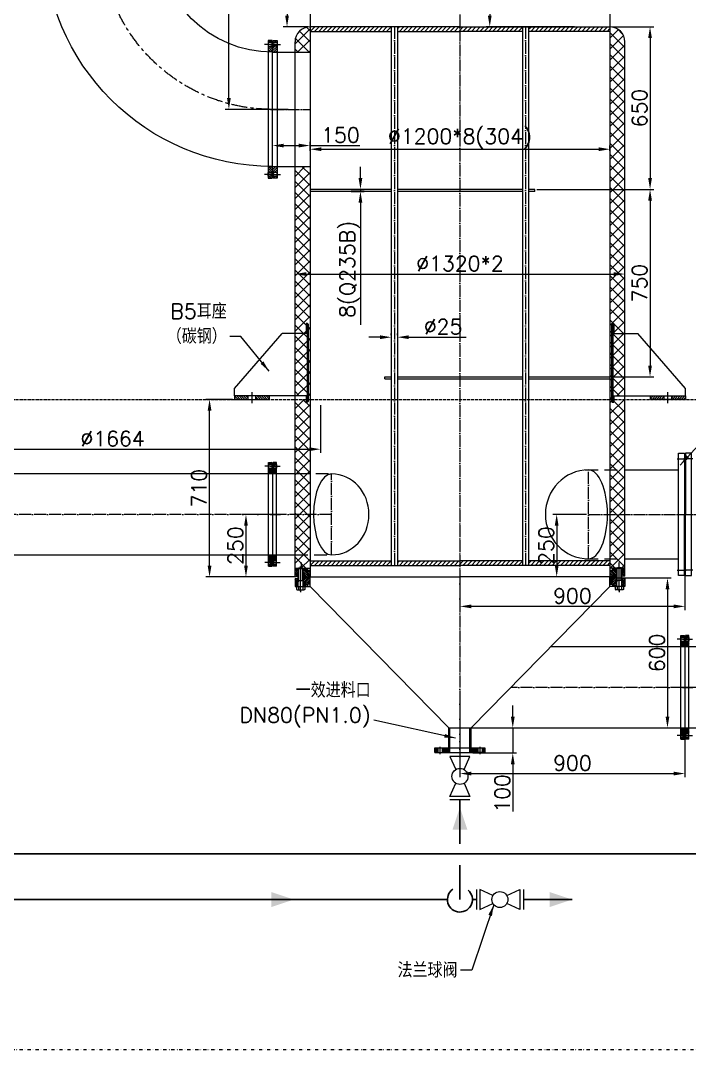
# Model space of a CAD drawing. Header units: millimetres. Extents: x 12181 to 44419, y -180123 to -157321.
# Drawn here: x 29064 to 31740, y -168209 to -164094 of the extents above; entities that cross this region are included whole.
import ezdxf

# ---------------------------------------------------------------- set-up
doc = ezdxf.new("R2010")
doc.units = ezdxf.units.MM
doc.header["$LTSCALE"] = 2
doc.header["$MEASUREMENT"] = 0
for name, pattern in [('ACAD_ISO04W100', [30, 24, -3, 0, -3]), ('CENTER', [50.8, 31.75, -6.35, 6.35, -6.35]), ('CENTER2', [28.575, 19.05, -3.175, 3.175, -3.175]), ('DASHED', [0.75, 0.5, -0.25]), ('DASHEDX2', [38.1, 25.4, -12.7]), ('DIVIDE2', [15.875, 6.35, -3.175, 0, -3.175, 0, -3.175])]:
    doc.linetypes.add(name, pattern=pattern)
doc.layers.get('0').update_dxf_attribs({"lineweight": 20})
for name, color, linetype, lineweight in [('1', 1, 'Continuous', 9), ('中心线', 1, 'CENTER2', 13), ('中心线层', 1, 'ACAD_ISO04W100', 9), ('剖面线层', 4, 'Continuous', 9), ('尺寸线层', 3, 'Continuous', 13), ('工艺线', 4, 'Continuous', 30), ('细实线', 8, 'Continuous', 13), ('虚线', 142, 'DASHEDX2', 13)]:
    doc.layers.add(name, color=color, linetype=linetype, lineweight=lineweight)
for name, color, linetype in [('2', 2, 'DASHED'), ('3', 3, 'CENTER'), ('P-FITT', 7, 'Continuous'), ('PIPE1', 1, 'Continuous'), ('PIPING1', 7, 'Continuous')]:
    doc.layers.add(name, color=color, linetype=linetype)
doc.layers.get('PIPING1').off()
doc.styles.get("Standard").update_dxf_attribs({"font": 'txt.shx', "bigfont": 'hztxt.shx'})
doc.dimstyles.new('总装图', dxfattribs={"dimscale": 1.5, "dimtxt": 40, "dimasz": 30, "dimexe": 10, "dimexo": 5, "dimgap": 8, "dimtad": 1, "dimdec": 0, "dimtxsty": 'Standard', "dimcen": 2.5, "dimadec": 0, "dimazin": 0, "dimtfac": 1, "dimtdec": 0, "dimtmove": 0, "dimatfit": 3, "dimfxl": 1, "dimarcsym": 0})

# ---------------------------------------------------------------- blocks, each defined once
blk = doc.blocks.new('b42')
at = {"layer": '剖面线层'}
h = blk.add_hatch(dxfattribs=at)
h.set_pattern_fill('ANSI31', color=256, scale=2, style=0)
h.set_pattern_definition([(45, (-912.0764, 334.7474), (-4.490128, 4.490128), [])])
h.paths.add_polyline_path([(864.1, 584.8), (864.1, 598.8), (809.1, 598.8), (809.1, 584.8)])
h.paths.add_polyline_path([(949.1, 584.8), (949.1, 598.8), (894.1, 598.8), (894.1, 584.8)])
for p, q in [((653.9, 885.8), (656.9, 888.8)), ((653.9, 885.8), (653.9, 576.8)), ((656.9, 888.8), (656.9, 573.8)), ((656.9, 888.8), (662.9, 888.8)), ((662.9, 888.8), (662.9, 848.8)), ((659.1, 848.8), (659.1, 598.8)), ((659.1, 848.8), (759.1, 848.8)), ((949.1, 628.8), (759.1, 848.8)), ((949.1, 598.8), (949.1, 628.8)), ((653.9, 576.8), (656.9, 573.8)), ((659.1, 598.8), (949.1, 598.8)), ((662.9, 598.8), (662.9, 573.8)), ((809.1, 584.8), (809.1, 598.8)), ((949.1, 584.8), (809.1, 584.8)), ((864.1, 584.8), (864.1, 598.8)), ((894.1, 584.8), (894.1, 598.8)), ((949.1, 598.8), (949.1, 584.8)), ((656.9, 573.8), (662.9, 573.8))]:
    blk.add_line(p, q)
at = {"layer": '中心线层'}
blk.add_line((879.1, 569.7), (879.1, 613.8), dxfattribs=at)
blk = doc.blocks.new('A$C175B02D8')
blk.add_blockref('b42', (-879.1, -584.8))
blk = doc.blocks.new('*D2302')
at = {"layer": 'Defpoints', "color": 0}
for p in [(30047.5, -166069), (29965.3, -166319), (30047.5, -166319)]:
    blk.add_point(p, dxfattribs=at)
at = {"layer": '尺寸线层', "color": 0, "lineweight": -2}
for p, q in [((30040, -166069), (29950.3, -166069)), ((29965.3, -166114), (29965.3, -166274)), ((30040, -166319), (29950.3, -166319))]:
    blk.add_line(p, q, dxfattribs=at)
at = {"layer": '尺寸线层', "color": 0}
for points in [[(29957.8, -166114), (29972.8, -166114), (29965.3, -166069)], [(29957.8, -166274), (29972.8, -166274), (29965.3, -166319)]]:
    blk.add_solid(points, dxfattribs=at)
at = {"layer": '尺寸线层', "color": 0, "insert": (29923.3, -166194), "char_height": 60, "attachment_point": 5, "rotation": 90}
blk.add_mtext('250', dxfattribs=at)
blk = doc.blocks.new('*D2300')
at = {"layer": 'Defpoints', "color": 0}
for p in [(29819.6, -165608.9), (29919.5, -165608.9), (30174, -166319)]:
    blk.add_point(p, dxfattribs=at)
at = {"layer": '尺寸线层', "color": 0, "lineweight": -2}
for p, q in [((29912, -165608.9), (29804.6, -165608.9)), ((29819.6, -166274), (29819.6, -165653.9)), ((30166.5, -166319), (29804.6, -166319))]:
    blk.add_line(p, q, dxfattribs=at)
at = {"layer": '尺寸线层', "color": 0}
for points in [[(29812.1, -165653.9), (29827.1, -165653.9), (29819.6, -165608.9)], [(29812.1, -166274), (29827.1, -166274), (29819.6, -166319)]]:
    blk.add_solid(points, dxfattribs=at)
at = {"layer": '尺寸线层', "color": 0, "insert": (29777.6, -165963.9), "char_height": 60, "attachment_point": 5, "rotation": 90}
blk.add_mtext('710', dxfattribs=at)
blk = doc.blocks.new('*D2226')
at = {"layer": 'Defpoints', "color": 0}
for p in [(28599.5, -165624), (30263.5, -165624), (30263.5, -165808.2)]:
    blk.add_point(p, dxfattribs=at)
at = {"layer": '尺寸线层', "color": 0, "lineweight": -2}
for p, q in [((28599.5, -165631.5), (28599.5, -165823.2)), ((30263.5, -165631.5), (30263.5, -165823.2)), ((28644.5, -165808.2), (30218.5, -165808.2))]:
    blk.add_line(p, q, dxfattribs=at)
at = {"layer": '尺寸线层', "color": 0}
for points in [[(28644.5, -165800.7), (28644.5, -165815.7), (28599.5, -165808.2)], [(30218.5, -165800.7), (30218.5, -165815.7), (30263.5, -165808.2)]]:
    blk.add_solid(points, dxfattribs=at)
at = {"layer": '尺寸线层', "color": 0, "insert": (29431.5, -165766.2), "char_height": 60, "attachment_point": 5}
blk.add_mtext('%%c1664', dxfattribs=at)
blk = doc.blocks.new('ARRAY')
at = {"layer": 'PIPE1'}
blk.add_solid([(0, 0), (-1, -3), (1, -3)], dxfattribs=at)
blk = doc.blocks.new('ARRAYR')
at = {"layer": 'PIPING1', "rotation": 270}
blk.add_blockref('ARRAY', (0, 0), dxfattribs=at)
blk = doc.blocks.new('ARROWR')
at = {"layer": 'PIPING1'}
blk.add_blockref('ARRAYR', (0.12, -0.03), dxfattribs=at)
blk = doc.blocks.new('*D2151')
at = {"layer": 'Defpoints', "color": 0}
for p in [(31721.5, -166923), (30821.5, -167028), (31721.5, -167105.5)]:
    blk.add_point(p, dxfattribs=at)
at = {"layer": '尺寸线层', "color": 0, "lineweight": -2}
for p, q in [((31721.5, -166930.5), (31721.5, -167120.5)), ((30821.5, -167035.5), (30821.5, -167120.5)), ((30866.5, -167105.5), (31676.5, -167105.5))]:
    blk.add_line(p, q, dxfattribs=at)
at = {"layer": '尺寸线层', "color": 0}
for points in [[(30866.5, -167098), (30866.5, -167113), (30821.5, -167105.5)], [(31676.5, -167098), (31676.5, -167113), (31721.5, -167105.5)]]:
    blk.add_solid(points, dxfattribs=at)
at = {"layer": '尺寸线层', "color": 0, "insert": (31271.5, -167063.5), "char_height": 60, "attachment_point": 5}
blk.add_mtext('900', dxfattribs=at)
blk = doc.blocks.new('*D2274')
at = {"layer": 'Defpoints', "color": 0}
for p in [(31721.5, -166275.5), (30821.5, -166319), (30821.5, -166436.9)]:
    blk.add_point(p, dxfattribs=at)
at = {"layer": '尺寸线层', "color": 0, "lineweight": -2}
for p, q in [((31721.5, -166283), (31721.5, -166451.9)), ((30821.5, -166326.5), (30821.5, -166451.9)), ((31676.5, -166436.9), (30866.5, -166436.9))]:
    blk.add_line(p, q, dxfattribs=at)
at = {"layer": '尺寸线层', "color": 0}
for points in [[(30866.5, -166429.4), (30866.5, -166444.4), (30821.5, -166436.9)], [(31676.5, -166429.4), (31676.5, -166444.4), (31721.5, -166436.9)]]:
    blk.add_solid(points, dxfattribs=at)
at = {"layer": '尺寸线层', "color": 0, "insert": (31271.5, -166394.9), "char_height": 60, "attachment_point": 5}
blk.add_mtext('900', dxfattribs=at)
blk = doc.blocks.new('*D2230')
at = {"layer": 'Defpoints', "color": 0}
for p in [(31287.3, -163794), (30940.7, -164119), (31287.3, -164119)]:
    blk.add_point(p, dxfattribs=at)
at = {"layer": '尺寸线层', "color": 0, "lineweight": -2}
for p, q in [((31279.8, -163794), (30925.7, -163794)), ((30940.7, -163839), (30940.7, -164074)), ((31279.8, -164119), (30925.7, -164119))]:
    blk.add_line(p, q, dxfattribs=at)
at = {"layer": '尺寸线层', "color": 0}
for points in [[(30933.2, -163839), (30948.2, -163839), (30940.7, -163794)], [(30933.2, -164074), (30948.2, -164074), (30940.7, -164119)]]:
    blk.add_solid(points, dxfattribs=at)
at = {"layer": '尺寸线层', "color": 0, "insert": (30898.7, -163956.5), "char_height": 60, "attachment_point": 5, "rotation": 90}
blk.add_mtext('325', dxfattribs=at)
blk = doc.blocks.new('*D2229')
at = {"layer": 'Defpoints', "color": 0}
for p in [(30221.5, -164621.8), (31421.5, -164608.5), (31421.5, -164621.8)]:
    blk.add_point(p, dxfattribs=at)
at = {"layer": '尺寸线层', "color": 0, "lineweight": -2}
for p, q in [((30221.5, -164614.3), (30221.5, -164593.5)), ((31421.5, -164614.3), (31421.5, -164593.5)), ((30266.5, -164608.5), (31376.5, -164608.5))]:
    blk.add_line(p, q, dxfattribs=at)
at = {"layer": '尺寸线层', "color": 0}
for points in [[(30266.5, -164601), (30266.5, -164616), (30221.5, -164608.5)], [(31376.5, -164601), (31376.5, -164616), (31421.5, -164608.5)]]:
    blk.add_solid(points, dxfattribs=at)
at = {"layer": '尺寸线层', "color": 0, "insert": (30821.5, -164566.5), "char_height": 60, "attachment_point": 5}
blk.add_mtext('%%c1200*8(304)', dxfattribs=at)
blk = doc.blocks.new('*D2228')
at = {"layer": 'Defpoints', "color": 0}
for p in [(31421.5, -164119), (31121.5, -164769), (31581.9, -164769)]:
    blk.add_point(p, dxfattribs=at)
at = {"layer": '尺寸线层', "color": 0, "lineweight": -2}
for p, q in [((31429, -164119), (31596.9, -164119)), ((31581.9, -164164), (31581.9, -164724)), ((31129, -164769), (31596.9, -164769))]:
    blk.add_line(p, q, dxfattribs=at)
at = {"layer": '尺寸线层', "color": 0}
for points in [[(31574.4, -164164), (31589.4, -164164), (31581.9, -164119)], [(31574.4, -164724), (31589.4, -164724), (31581.9, -164769)]]:
    blk.add_solid(points, dxfattribs=at)
at = {"layer": '尺寸线层', "color": 0, "insert": (31539.9, -164444), "char_height": 60, "attachment_point": 5, "rotation": 90}
blk.add_mtext('650', dxfattribs=at)
blk = doc.blocks.new('*D2227')
at = {"layer": 'Defpoints', "color": 0}
for p in [(31481.5, -165107.7), (30161.5, -165145), (31481.5, -165145)]:
    blk.add_point(p, dxfattribs=at)
at = {"layer": '尺寸线层', "color": 0, "lineweight": -2}
for p, q in [((30161.5, -165137.5), (30161.5, -165092.7)), ((30206.5, -165107.7), (31436.5, -165107.7)), ((31481.5, -165137.5), (31481.5, -165092.7))]:
    blk.add_line(p, q, dxfattribs=at)
at = {"layer": '尺寸线层', "color": 0}
for points in [[(30206.5, -165100.2), (30206.5, -165115.2), (30161.5, -165107.7)], [(31436.5, -165100.2), (31436.5, -165115.2), (31481.5, -165107.7)]]:
    blk.add_solid(points, dxfattribs=at)
at = {"layer": '尺寸线层', "color": 0, "insert": (30821.5, -165065.7), "char_height": 60, "attachment_point": 5}
blk.add_mtext('%%C1320*2', dxfattribs=at)
blk = doc.blocks.new('*D2225')
at = {"layer": 'Defpoints', "color": 0}
for p in [(31121.5, -164769), (31421.5, -165519), (31581.9, -165519)]:
    blk.add_point(p, dxfattribs=at)
at = {"layer": '尺寸线层', "color": 0, "lineweight": -2}
for p, q in [((31129, -164769), (31596.9, -164769)), ((31581.9, -164814), (31581.9, -165474)), ((31429, -165519), (31596.9, -165519))]:
    blk.add_line(p, q, dxfattribs=at)
at = {"layer": '尺寸线层', "color": 0}
for points in [[(31574.4, -164814), (31589.4, -164814), (31581.9, -164769)], [(31574.4, -165474), (31589.4, -165474), (31581.9, -165519)]]:
    blk.add_solid(points, dxfattribs=at)
at = {"layer": '尺寸线层', "color": 0, "insert": (31539.9, -165144), "char_height": 60, "attachment_point": 5, "rotation": 90}
blk.add_mtext('750', dxfattribs=at)
blk = doc.blocks.new('*D2224')
at = {"layer": 'Defpoints', "color": 0}
for p in [(31335.4, -166069), (31208.4, -166319), (31335.4, -166319)]:
    blk.add_point(p, dxfattribs=at)
at = {"layer": '尺寸线层', "color": 0, "lineweight": -2}
for p, q in [((31327.9, -166069), (31193.4, -166069)), ((31208.4, -166114), (31208.4, -166274)), ((31327.9, -166319), (31193.4, -166319))]:
    blk.add_line(p, q, dxfattribs=at)
at = {"layer": '尺寸线层', "color": 0}
for points in [[(31200.9, -166114), (31215.9, -166114), (31208.4, -166069)], [(31200.9, -166274), (31215.9, -166274), (31208.4, -166319)]]:
    blk.add_solid(points, dxfattribs=at)
at = {"layer": '尺寸线层', "color": 0, "insert": (31166.4, -166194), "char_height": 60, "attachment_point": 5, "rotation": 90}
blk.add_mtext('250', dxfattribs=at)
blk = doc.blocks.new('*D2305')
at = {"layer": 'Defpoints', "color": 0}
for p in [(30378.2, -164769), (30378.2, -164777), (30423.3, -164777)]:
    blk.add_point(p, dxfattribs=at)
at = {"layer": '尺寸线层', "color": 0, "lineweight": -2}
for p, q in [((30423.3, -164724), (30423.3, -164679)), ((30385.7, -164769), (30438.3, -164769)), ((30385.7, -164777), (30438.3, -164777)), ((30423.3, -164769), (30423.3, -164777)), ((30423.3, -164822), (30423.3, -165311))]:
    blk.add_line(p, q, dxfattribs=at)
at = {"layer": '尺寸线层', "color": 0}
for points in [[(30415.8, -164724), (30430.8, -164724), (30423.3, -164769)], [(30415.8, -164822), (30430.8, -164822), (30423.3, -164777)]]:
    blk.add_solid(points, dxfattribs=at)
at = {"layer": '尺寸线层', "color": 0, "insert": (30381.3, -165089), "char_height": 60, "attachment_point": 5, "rotation": 90}
blk.add_mtext('8(Q235B)', dxfattribs=at)
blk = doc.blocks.new('*D2304')
at = {"layer": 'Defpoints', "color": 0}
for p in [(30546.8, -165360.3), (30571.8, -165360.3), (30571.8, -165360.3)]:
    blk.add_point(p, dxfattribs=at)
at = {"layer": '尺寸线层', "color": 0, "lineweight": -2}
for p, q in [((30501.8, -165360.3), (30456.8, -165360.3)), ((30546.8, -165352.8), (30546.8, -165345.3)), ((30571.8, -165352.8), (30571.8, -165345.3)), ((30616.8, -165360.3), (30845.8, -165360.3))]:
    blk.add_line(p, q, dxfattribs=at)
at = {"layer": '尺寸线层', "color": 0}
for points in [[(30501.8, -165352.8), (30501.8, -165367.8), (30546.8, -165360.3)], [(30616.8, -165352.8), (30616.8, -165367.8), (30571.8, -165360.3)]]:
    blk.add_solid(points, dxfattribs=at)
at = {"layer": '尺寸线层', "color": 0, "insert": (30753.8, -165318.3), "char_height": 60, "attachment_point": 5}
blk.add_mtext('%%C25', dxfattribs=at)
blk = doc.blocks.new('*U1976', base_point=(-70.7, 734.2))
at = {"color": 7}
for p, q in [((-81.9, 750.7), (-83.2, 748.5)), ((-83.2, 748.5), (-83.2, 719.9)), ((-70.7, 750.7), (-81.9, 750.7)), ((-70.7, 742.4), (-81.9, 742.4)), ((-70.7, 750.7), (-70.7, 717.7)), ((-70.7, 744.2), (1.8, 744.2)), ((-45.7, 744.2), (-45.7, 724.2)), ((1.8, 744.2), (1.8, 724.2)), ((1.8, 744.2), (4.3, 741.7)), ((4.3, 741.7), (4.3, 726.7)), ((-81.9, 717.7), (-83.2, 719.9)), ((-70.7, 726), (-81.9, 726)), ((-70.7, 717.7), (-81.9, 717.7)), ((-70.7, 734.2), (-70.7, 734.2)), ((-70.7, 734.2), (-70.7, 734.2)), ((-70.7, 734.2), (-70.7, 734.2)), ((-70.7, 724.2), (1.8, 724.2)), ((4.3, 726.7), (1.8, 724.2))]:
    blk.add_line(p, q, dxfattribs=at)
for centre, radius, start, end in [((-75.9, 746.6), 7.29, 154.3843, 214.3843), ((-55.9, 734.2), 27.3, 162.412, 197.588), ((-75.9, 721.9), 7.29, 145.6157, 205.6157)]:
    blk.add_arc(centre, radius, start, end, dxfattribs=at)
at = {"layer": '1', "color": 1}
for p, q in [((-45.7, 742.2), (-51.2, 744.2)), ((-45.7, 742.2), (3.8, 742.2)), ((-45.7, 726.2), (-51.2, 724.2)), ((-45.7, 726.2), (3.8, 726.2))]:
    blk.add_line(p, q, dxfattribs=at)
at = {"layer": '3', "color": 3, "ltscale": 2}
blk.add_line((-88.2, 734.2), (9.3, 734.2), dxfattribs=at)
blk = doc.blocks.new('A$C3CD03B63')
at = {"layer": '剖面线层'}
h = blk.add_hatch(dxfattribs=at)
h.set_pattern_fill('ANSI31', color=256, style=0)
h.set_pattern_definition([(45, (-435.009, -393.5445), (-2.245064, 2.245064), [])])
h.paths.add_polyline_path([(-199.5, -2), (-207.5, -2), (-207.5, -16), (-199.5, -16)])
h.paths.add_polyline_path([(-165, 0), (-171.5, 0), (-173, -1.5), (-174.5, 0), (-178, 0), (-179.5, -1.5), (-181, 0), (-183.5, 0), (-185.5, -2), (-185.5, -16), (-165, -16)])
h.paths.add_polyline_path([(185.5, -2), (183.5, 0), (181, 0), (179.5, -1.5), (178, 0), (174.5, 0), (173, -1.5), (171.5, 0), (165, 0), (165, -16), (185.5, -16)])
h.paths.add_polyline_path([(207.5, -2), (199.5, -2), (199.5, -16), (207.5, -16)])
for p, q in [((-183.5, 0), (183.5, 0)), ((-207.5, -16), (-207.5, -2)), ((-207.5, -2), (-185.5, -2)), ((207.5, -16), (-207.5, -16)), ((0, -16), (-190, -16)), ((-185.5, -2), (-183.5, 0)), ((-181, 0), (-179.5, 0)), ((-181, 0), (-179.5, -1.5)), ((-179.5, 0), (-178, 0)), ((-179.5, -1.5), (-178, 0)), ((-174.5, 0), (-173, 0)), ((-174.5, 0), (-173, -1.5)), ((-173, 0), (-171.5, 0)), ((-173, -1.5), (-171.5, 0)), ((-165, 0), (-165, -16)), ((0, -16), (-161.5, -16)), ((165, 0), (165, -16)), ((173, 0), (171.5, 0)), ((173, -1.5), (171.5, 0)), ((174.5, 0), (173, 0)), ((174.5, 0), (173, -1.5)), ((179.5, 0), (178, 0)), ((179.5, -1.5), (178, 0)), ((181, 0), (179.5, 0)), ((181, 0), (179.5, -1.5)), ((185.5, -2), (183.5, 0)), ((207.5, -2), (185.5, -2)), ((207.5, -16), (207.5, -2))]:
    blk.add_line(p, q)
for points in [[(-199.5, -16), (-185.5, -16), (-185.5, -2), (-199.5, -2)], [(199.5, -16), (185.5, -16), (185.5, -2), (199.5, -2)]]:
    blk.add_lwpolyline(points, close=True)
at = {"layer": '中心线层'}
for p, q in [((-192.5, 10), (-192.5, -30.4)), ((0, 9.1), (0, -31.3)), ((192.5, 10), (192.5, -30.4))]:
    blk.add_line(p, q, dxfattribs=at)
blk = doc.blocks.new('A$C418601B7')
at = {"layer": 'P-FITT', "color": 7}
for p, q in [((-2.35, 1), (-2.35, -1)), ((-2, 1), (-2, -1)), ((-0.69, 0.41), (-2, 1)), ((0.69, 0.41), (2, 1)), ((2, 1), (2, -1)), ((2.35, 1), (2.35, -1)), ((-2, -1), (-0.69, -0.41)), ((2, -1), (0.69, -0.41))]:
    blk.add_line(p, q, dxfattribs=at)
blk.add_circle((0, 0), 0.8, dxfattribs=at)
blk = doc.blocks.new('A$C082A5A86')
at = {"layer": '工艺线', "xscale": 40, "yscale": 40, "zscale": 40}
blk.add_blockref('A$C418601B7', (-93.8, 0), dxfattribs=at)
blk = doc.blocks.new('*D2298')
at = {"layer": 'Defpoints', "color": 0}
for p in [(30866, -166923), (30866, -167023), (31032.8, -167023)]:
    blk.add_point(p, dxfattribs=at)
at = {"layer": '尺寸线层', "color": 0, "lineweight": -2}
for p, q in [((31032.8, -166878), (31032.8, -166833)), ((30873.5, -166923), (31047.8, -166923)), ((31032.8, -166923), (31032.8, -167023)), ((30873.5, -167023), (31047.8, -167023)), ((31032.8, -167068), (31032.8, -167257))]:
    blk.add_line(p, q, dxfattribs=at)
at = {"layer": '尺寸线层', "color": 0}
for points in [[(31025.3, -166878), (31040.3, -166878), (31032.8, -166923)], [(31025.3, -167068), (31040.3, -167068), (31032.8, -167023)]]:
    blk.add_solid(points, dxfattribs=at)
at = {"layer": '尺寸线层', "color": 0, "insert": (30990.8, -167185), "char_height": 60, "attachment_point": 5, "rotation": 90}
blk.add_mtext('100', dxfattribs=at)
blk = doc.blocks.new('*U1830')
at = {"linetype": 'Continuous'}
h = blk.add_hatch(dxfattribs=at)
h.set_pattern_fill('U', color=1, scale=4, angle=45, style=0, pattern_type=0)
h.set_pattern_definition([(45, (0, 0), (-2.82842712, 2.82842712), [])])
h.paths.add_polyline_path([(52333.6, -37927.9), (52322.6, -37927.9), (52322.6, -37945.9), (52333.6, -37945.9)])
h.paths.add_polyline_path([(52377.4, -37927.9), (52351.6, -37927.9), (52351.6, -37945.9), (52356.6, -37945.9), (52356.6, -37947.9), (52377.4, -37947.9)])
h.paths.add_polyline_path([(52493.6, -37927.9), (52467.9, -37927.9), (52467.9, -37947.9), (52488.6, -37947.9), (52488.6, -37945.9), (52493.6, -37945.9)])
h.paths.add_polyline_path([(52522.6, -37927.9), (52511.6, -37927.9), (52511.6, -37945.9), (52522.6, -37945.9)])
blk = doc.blocks.new('*U1831', base_point=(52422.6, -37947.9))
at = {"color": 7, "linetype": 'Continuous'}
for p, q in [((52522.6, -37927.9), (52322.6, -37927.9)), ((52322.6, -37927.9), (52322.6, -37945.9)), ((52333.6, -37927.9), (52333.6, -37945.9)), ((52351.6, -37927.9), (52351.6, -37945.9)), ((52377.4, -37927.9), (52377.4, -37947.9)), ((52467.9, -37927.9), (52467.9, -37947.9)), ((52493.6, -37927.9), (52493.6, -37945.9)), ((52511.6, -37927.9), (52511.6, -37945.9)), ((52522.6, -37945.9), (52522.6, -37927.9)), ((52322.6, -37945.9), (52356.6, -37945.9)), ((52356.6, -37945.9), (52356.6, -37947.9)), ((52356.6, -37947.9), (52488.6, -37947.9)), ((52522.6, -37945.9), (52488.6, -37945.9)), ((52488.6, -37945.9), (52488.6, -37947.9))]:
    blk.add_line(p, q, dxfattribs=at)
at = {"layer": '3', "color": 3, "linetype": 'Continuous'}
for p, q in [((52342.6, -37922.9), (52342.6, -37952.9)), ((52422.6, -37922.9), (52422.6, -37952.9)), ((52502.6, -37922.9), (52502.6, -37952.9))]:
    blk.add_line(p, q, dxfattribs=at)
at = {"color": 1, "linetype": 'Continuous'}
blk.add_blockref('*U1830', (0, 0), dxfattribs=at)
blk = doc.blocks.new('*D2303')
at = {"layer": 'Defpoints', "color": 0}
for p in [(30192, -163469), (30129.6, -164119), (30221.5, -164119)]:
    blk.add_point(p, dxfattribs=at)
at = {"layer": '尺寸线层', "color": 0, "lineweight": -2}
for p, q in [((30184.5, -163469), (30114.6, -163469)), ((30129.6, -163514), (30129.6, -164074)), ((30214, -164119), (30114.6, -164119))]:
    blk.add_line(p, q, dxfattribs=at)
at = {"layer": '尺寸线层', "color": 0}
for points in [[(30122.1, -163514), (30137.1, -163514), (30129.6, -163469)], [(30122.1, -164074), (30137.1, -164074), (30129.6, -164119)]]:
    blk.add_solid(points, dxfattribs=at)
at = {"layer": '尺寸线层', "color": 0, "insert": (30087.6, -163794), "char_height": 60, "attachment_point": 5, "rotation": 90}
blk.add_mtext('650', dxfattribs=at)
blk = doc.blocks.new('A$C37176F60')
for p, q in [((2, 206.5), (0, 206.5)), ((0, 206.5), (0, -206.5)), ((2, 245), (2, 0)), ((26, 245), (2, 245)), ((26, -245), (26, 245)), ((2, -245), (2, 0)), ((2, -206.5), (0, -206.5)), ((2, -245), (26, -245))]:
    blk.add_line(p, q)
at = {"layer": '3'}
for p, q in [((31, 222.5), (-5, 222.5)), ((31, -222.5), (-5, -222.5))]:
    blk.add_line(p, q, dxfattribs=at)
blk = doc.blocks.new('*D2212')
at = {"layer": 'Defpoints', "color": 0}
for p in [(31443.7, -166323.2), (31443.7, -166923), (31651.7, -166923)]:
    blk.add_point(p, dxfattribs=at)
at = {"layer": '尺寸线层', "color": 0, "lineweight": -2}
for p, q in [((31451.2, -166323.2), (31666.7, -166323.2)), ((31651.7, -166368.2), (31651.7, -166878)), ((31451.2, -166923), (31666.7, -166923))]:
    blk.add_line(p, q, dxfattribs=at)
at = {"layer": '尺寸线层', "color": 0}
for points in [[(31644.2, -166368.2), (31659.2, -166368.2), (31651.7, -166323.2)], [(31644.2, -166878), (31659.2, -166878), (31651.7, -166923)]]:
    blk.add_solid(points, dxfattribs=at)
at = {"layer": '尺寸线层', "color": 0, "insert": (31609.7, -166623.1), "char_height": 60, "attachment_point": 5, "rotation": 90}
blk.add_mtext('600', dxfattribs=at)
blk = doc.blocks.new('*U2314', base_point=(460, 420))
at = {"color": 7}
for p, q in [((917.5, 1334.5), (917.5, 877.5)), ((3, 420), (460, 420))]:
    blk.add_line(p, q, dxfattribs=at)
for radius in [914.5, 457.5]:
    blk.add_arc((917.5, 420), radius, 90, 180, dxfattribs=at)
at = {"layer": '3', "color": 3}
blk.add_arc((917.5, 420), 686, 90, 180, dxfattribs=at)
blk = doc.blocks.new('*D2315')
at = {"layer": 'Defpoints', "color": 0}
for p in [(29897, -163469), (30126.9, -163469), (30141, -164449)]:
    blk.add_point(p, dxfattribs=at)
at = {"layer": '尺寸线层', "color": 0, "lineweight": -2}
for p, q in [((30119.4, -163469), (29882, -163469)), ((29897, -164404), (29897, -163514)), ((30133.5, -164449), (29882, -164449))]:
    blk.add_line(p, q, dxfattribs=at)
at = {"layer": '尺寸线层', "color": 0}
for points in [[(29889.5, -163514), (29904.5, -163514), (29897, -163469)], [(29889.5, -164404), (29904.5, -164404), (29897, -164449)]]:
    blk.add_solid(points, dxfattribs=at)
at = {"layer": '尺寸线层', "color": 0, "insert": (29855, -163959), "char_height": 60, "attachment_point": 5, "rotation": 90}
blk.add_mtext('980', dxfattribs=at)
blk = doc.blocks.new('A$C54754582')
at = {"layer": '剖面线层'}
h = blk.add_hatch(dxfattribs=at)
h.set_pattern_fill('ANSI31', color=256, scale=2, style=0)
h.set_pattern_definition([(45, (-468.4355, -341.444), (-4.49013, 4.49013), [])])
h.paths.add_polyline_path([(237, 16.5), (235.5, 18), (230, 18), (230, 0), (253, 0), (253, 16), (251, 18), (247.4, 18), (245.5, 18), (244, 16.5), (242.5, 18), (238.5, 18)])
h.paths.add_polyline_path([(275, 16), (267, 16), (267, 0), (275, 0)])
h.paths.add_polyline_path([(-237, 16.5), (-238.5, 18), (-242.5, 18), (-244, 16.5), (-245.5, 18), (-251, 18), (-253, 16), (-253, 0), (-230, 0), (-230, 18), (-233.6, 18), (-235.5, 18)])
h.paths.add_polyline_path([(-267, 16), (-275, 16), (-275, 0), (-267, 0)])
for p, q in [((-260, 0), (260, 0)), ((-253, 16), (-251, 18)), ((-245.5, 18), (-244, 18)), ((-245.5, 18), (-244, 16.5)), ((-244, 18), (-242.5, 18)), ((-244, 16.5), (-242.5, 18)), ((-238.5, 18), (-237, 18)), ((-238.5, 18), (-237, 16.5)), ((-237, 18), (-235.5, 18)), ((-237, 16.5), (-235.5, 18)), ((247.4, 18), (-233.6, 18)), ((237, 18), (235.5, 18)), ((237, 16.5), (235.5, 18)), ((238.5, 18), (237, 18)), ((238.5, 18), (237, 16.5)), ((244, 18), (242.5, 18)), ((244, 16.5), (242.5, 18)), ((245.5, 18), (244, 18)), ((245.5, 18), (244, 16.5)), ((251, 18), (247.4, 18)), ((253, 16), (251, 18))]:
    blk.add_line(p, q)
for points in [[(-253, 16), (-275, 16), (-275, 0), (275, 0), (275, 16), (253, 16)], [(-230, 18), (-251, 18)], [(247.4, 18), (251, 18)]]:
    blk.add_lwpolyline(points)
for points in [[(-267, 0), (-253, 0), (-253, 16), (-267, 16)], [(-230, 0), (230, 0), (230, 18), (-230, 18)], [(267, 0), (253, 0), (253, 16), (267, 16)]]:
    blk.add_lwpolyline(points, close=True)
at = {"layer": '中心线层'}
for p, q in [((-260, 26), (-260, -14.4)), ((0, 26), (0, -14.4)), ((260, 26), (260, -14.4))]:
    blk.add_line(p, q, dxfattribs=at)
blk = doc.blocks.new('*D2316')
at = {"layer": 'Defpoints', "color": 0}
for p in [(30221.5, -164593.9), (30071.5, -164612), (30221.5, -164612)]:
    blk.add_point(p, dxfattribs=at)
at = {"layer": '尺寸线层', "color": 0, "lineweight": -2}
for p, q in [((30071.5, -164604.5), (30071.5, -164578.9)), ((30116.5, -164593.9), (30176.5, -164593.9)), ((30221.5, -164604.5), (30221.5, -164578.9)), ((30221.5, -164593.9), (30420.5, -164593.9))]:
    blk.add_line(p, q, dxfattribs=at)
at = {"layer": '尺寸线层', "color": 0}
for points in [[(30116.5, -164586.4), (30116.5, -164601.4), (30071.5, -164593.9)], [(30176.5, -164586.4), (30176.5, -164601.4), (30221.5, -164593.9)]]:
    blk.add_solid(points, dxfattribs=at)
at = {"layer": '尺寸线层', "color": 0, "insert": (30343.5, -164551.9), "char_height": 60, "attachment_point": 5}
blk.add_mtext('150', dxfattribs=at)

msp = doc.modelspace()

# ---------------------------------------------------------------- hatches: boundary and pattern name
at = {"layer": '细实线'}
h = msp.add_hatch(dxfattribs=at)
h.set_pattern_fill('ANSI37', color=256, scale=250, style=0)
h.set_pattern_definition([(45, (45994.566, -14445.23), (-22.097087, 22.097087), []), (135, (45994.566, -14445.23), (-22.097087, -22.097087), [])])
h.paths.add_polyline_path([(30221.5, -164119, 0.414214), (30161.5, -164179), (30161.5, -164220.5), (30221.5, -164220.5)])
h.paths.add_polyline_path([(30221.5, -164677.5), (30161.5, -164677.5), (30161.5, -165344.9), (30205.8, -165344.9), (30205.8, -165304.9), (30211.8, -165304.9), (30214.8, -165307.9), (30214.8, -165608.9), (30221.5, -165608.9)])
h.paths.add_polyline_path([(30209.5, -165344.9), (30161.5, -165344.9), (30161.5, -165594.9), (30209.5, -165594.9)], flags=17)
h.paths.add_polyline_path([(30221.5, -165608.9), (30214.8, -165608.9), (30214.8, -165616.9), (30211.8, -165619.9), (30205.8, -165619.9), (30205.8, -165608.9), (30161.5, -165608.9), (30161.5, -166069), (30221.5, -166069)])
h.paths.add_polyline_path([(30221.5, -166069), (30161.5, -166069), (30161.5, -166284), (30221.5, -166284)])
h.paths.add_polyline_path([(31481.5, -166069), (31421.5, -166069), (31421.5, -166284), (31481.5, -166284)])
h.paths.add_polyline_path([(31481.5, -165608.9), (31437.3, -165608.9), (31437.3, -165619.9), (31431.3, -165619.9), (31428.3, -165616.9), (31428.3, -165608.9), (31421.5, -165608.9), (31421.5, -166069), (31481.5, -166069)])
h.paths.add_polyline_path([(31481.5, -165344.9), (31433.5, -165344.9), (31433.5, -165594.9), (31481.5, -165594.9)], flags=17)
h.paths.add_polyline_path([(31481.5, -164179, 0.414214), (31421.5, -164119), (31421.5, -165608.9), (31428.3, -165608.9), (31428.3, -165307.9), (31431.3, -165304.9), (31437.3, -165304.9), (31437.3, -165344.9), (31481.5, -165344.9)])
h = msp.add_hatch(dxfattribs=at)
h.set_pattern_fill('_USER', color=256, scale=12, angle=45, style=0, pattern_type=0)
h.set_pattern_definition([(45, (58094.566, -12159.231), (-8.4852814, 8.4852814), [])])
h.paths.add_polyline_path([(30546.8, -164137), (30546.8, -164119), (30221.5, -164119), (30221.5, -164137)])
h.paths.add_polyline_path([(30571.8, -164119), (30571.8, -164137), (30821.5, -164137), (30821.5, -164119)])
h.paths.add_polyline_path([(31071.2, -164137), (31071.2, -164119), (30821.5, -164119), (30821.5, -164137)])
h.paths.add_polyline_path([(31096.2, -164119), (31096.2, -164137), (31421.5, -164137), (31421.5, -164119)])
h = msp.add_hatch(dxfattribs=at)
h.set_pattern_fill('ANSI31', color=256, scale=40, angle=90, style=0)
h.set_pattern_definition([(135, (58094.566, -14295.231), (-3.5355339, -3.5355339), [])])
h.paths.add_polyline_path([(31449, -166285.5), (31450.5, -166284), (31431.5, -166284), (31431.5, -166294), (31421.5, -166299.7), (31421.5, -166319), (31443.5, -166319), (31446.5, -166316), (31449, -166316)])
h.paths.add_polyline_path([(31481.5, -166284), (31467.5, -166284), (31469, -166285.5), (31469, -166316), (31481.5, -166316)])
h.paths.add_polyline_path([(30221.5, -166299.7), (30211.5, -166294), (30211.5, -166284), (30192.5, -166284), (30194, -166285.5), (30194, -166316), (30196.5, -166316), (30199.5, -166319), (30221.5, -166319)])
h.paths.add_polyline_path([(30174, -166285.5), (30175.5, -166284), (30161.5, -166284), (30161.5, -166316), (30174, -166316)])
h = msp.add_hatch(dxfattribs=at)
h.set_pattern_fill('_USER', color=256, scale=12, angle=45, style=0, pattern_type=0)
h.set_pattern_definition([(45, (58094.566, -14295.231), (-8.4852814, 8.4852814), [])])
h.paths.add_polyline_path([(30546.8, -166273), (30546.8, -166255), (30221.5, -166255), (30221.5, -166273)])
h.paths.add_polyline_path([(30571.8, -166255), (30571.8, -166273), (30821.5, -166273), (30821.5, -166255)])
h.paths.add_polyline_path([(31071.2, -166273), (31071.2, -166255), (30821.5, -166255), (30821.5, -166273)])
h.paths.add_polyline_path([(31096.2, -166255), (31096.2, -166273), (31421.5, -166273), (31421.5, -166255)])
h = msp.add_hatch(dxfattribs=at)
h.set_pattern_fill('ANSI31', color=256, scale=40, style=0)
h.set_pattern_definition([(45, (58094.566, -14295.231), (-3.5355339, 3.5355339), [])])
h.paths.add_polyline_path([(31481.5, -166326), (31470.5, -166326), (31470.5, -166358), (31475.5, -166358), (31481.5, -166358)])
h.paths.add_polyline_path([(31447.5, -166326), (31446.5, -166326), (31443.5, -166323), (31421.5, -166323), (31421.5, -166342.2), (31431.5, -166348), (31431.5, -166358), (31447.5, -166358)])
h.paths.add_polyline_path([(30221.5, -166342.2), (30221.5, -166323), (30199.5, -166323), (30196.5, -166326), (30195.5, -166326), (30195.5, -166358), (30211.5, -166358), (30211.5, -166348)])
h.paths.add_polyline_path([(30172.5, -166326), (30161.5, -166326), (30161.5, -166358), (30172.5, -166358)])
h = msp.add_hatch(dxfattribs=at)
h.set_pattern_fill('ANSI37', color=256, scale=15, angle=90, style=0)
h.set_pattern_definition([(135, (58094.5661, -14295.2311), (-1.325825215, -1.325825215), []), (225, (58094.5661, -14295.2311), (1.325825215, -1.325825215), [])])
h.paths.add_polyline_path([(30221.5, -166321), (30221.5, -166319), (30199.5, -166319), (30199.5, -166323), (30221.5, -166323)])
h.paths.add_polyline_path([(31443.5, -166319), (31421.5, -166319), (31421.5, -166321), (31421.5, -166323), (31443.5, -166323)])

# ---------------------------------------------------------------- linework, layer by layer
for p, q in [((30221.5, -163469), (30221.5, -166319)), ((31421.5, -163469), (31421.5, -166319)), ((30821.5, -164119), (30221.5, -164119)), ((30221.5, -164119), (30221.5, -164119)), ((30221.5, -164137), (30546.8, -164137)), ((30546.8, -164119), (30546.8, -166273)), ((30571.8, -164119), (30571.8, -166273)), ((30571.8, -164137), (30821.5, -164137)), ((30821.5, -164119), (31421.5, -164119)), ((31071.2, -164137), (30821.5, -164137)), ((31071.2, -164119), (31071.2, -166273)), ((31096.2, -164119), (31096.2, -166273)), ((31421.5, -164137), (31096.2, -164137)), ((31421.5, -164119), (31421.5, -164119)), ((30161.5, -164220.5), (30161.5, -164179)), ((31481.5, -166284), (31481.5, -164179)), ((30071.5, -164220.5), (30221.5, -164220.5)), ((30161.5, -166284), (30161.5, -164220.5)), ((30071.5, -164677.5), (30221.5, -164677.5)), ((30546.8, -164769), (30221.5, -164769)), ((30546.8, -164777), (30221.5, -164777)), ((31071.2, -164769), (30571.8, -164769)), ((31071.2, -164777), (30571.8, -164777)), ((31121.5, -164769), (31096.2, -164769)), ((31121.5, -164777), (31096.2, -164777)), ((31121.5, -164777), (31121.5, -164769)), ((30521.5, -165519), (30546.8, -165519)), ((30521.5, -165527), (30521.5, -165519)), ((30521.5, -165527), (30546.8, -165527)), ((30571.8, -165519), (31071.2, -165519)), ((30571.8, -165527), (31071.2, -165527)), ((31096.2, -165519), (31421.5, -165519)), ((31096.2, -165527), (31421.5, -165527)), ((30161.5, -165907), (27593.5, -165907)), ((31481.5, -165891.2), (31695.5, -165891.2)), ((27593.5, -166230.9), (30161.5, -166230.9)), ((30161.5, -166284), (30175.5, -166284)), ((30161.5, -166316), (30161.5, -166284)), ((30192.5, -166284), (30221.5, -166284)), ((30211.5, -166294), (30211.5, -166284)), ((30221.5, -166255), (30546.8, -166255)), ((30221.5, -166273), (30821.5, -166273)), ((30571.8, -166255), (30821.5, -166255)), ((31071.2, -166255), (30821.5, -166255)), ((31421.5, -166273), (30821.5, -166273)), ((31421.5, -166255), (31096.2, -166255)), ((31450.5, -166284), (31421.5, -166284)), ((31431.5, -166294), (31431.5, -166284)), ((31481.5, -166284), (31467.5, -166284)), ((31481.5, -166246.8), (31695.5, -166246.8)), ((31481.5, -166316), (31481.5, -166284)), ((30161.5, -166316), (30174, -166316)), ((30194, -166316), (30196.5, -166316)), ((30199.5, -166319), (30196.5, -166316)), ((30199.5, -166323), (30196.5, -166326)), ((30199.5, -166319), (30221.5, -166319)), ((30199.5, -166323), (30199.5, -166319)), ((30199.5, -166323), (30221.5, -166323)), ((30211.5, -166294), (30221.5, -166299.7)), ((30221.5, -166294), (30211.5, -166294)), ((30221.5, -166319), (30821.5, -166319)), ((30221.5, -166321), (30221.5, -166319)), ((30221.5, -166358), (30221.5, -166321)), ((31421.5, -166319), (30821.5, -166319)), ((31431.5, -166294), (31421.5, -166299.7)), ((31421.5, -166294), (31431.5, -166294)), ((31443.5, -166319), (31421.5, -166319)), ((31421.5, -166321), (31421.5, -166319)), ((31421.5, -166358), (31421.5, -166321)), ((31443.5, -166323), (31421.5, -166323)), ((31443.5, -166319), (31446.5, -166316)), ((31443.5, -166323), (31443.5, -166319)), ((31443.5, -166323), (31446.5, -166326)), ((31449, -166316), (31446.5, -166316)), ((31481.5, -166316), (31469, -166316)), ((30161.5, -166326), (30174, -166326)), ((30161.5, -166326), (30161.5, -166358)), ((30161.5, -166358), (30174, -166358)), ((30172.5, -166358), (30172.5, -166326)), ((30194, -166326), (30196.5, -166326)), ((30194, -166358), (30221.5, -166358)), ((30195.5, -166358), (30195.5, -166326)), ((30211.5, -166348), (30221.5, -166342.2)), ((30211.5, -166348), (30211.5, -166358)), ((30221.5, -166348), (30211.5, -166348)), ((30221.5, -166358), (30777, -166923)), ((31421.5, -166358), (30866, -166923)), ((31431.5, -166348), (31421.5, -166342.2)), ((31421.5, -166348), (31431.5, -166348)), ((31449, -166358), (31421.5, -166358)), ((31431.5, -166348), (31431.5, -166358)), ((31449, -166326), (31446.5, -166326)), ((31447.5, -166358), (31447.5, -166326)), ((31481.5, -166326), (31469, -166326)), ((31481.5, -166358), (31469, -166358)), ((31470.5, -166358), (31470.5, -166326)), ((31481.5, -166326), (31481.5, -166358)), ((32974.5, -166599.1), (31184.5, -166599.1)), ((30777, -166923), (32974.5, -166923)), ((30777, -167023), (30777, -166923)), ((30781.5, -167023), (30781.5, -166923)), ((30861.5, -167023), (30861.5, -166923)), ((30866, -167023), (30866, -166923))]:
    msp.add_line(p, q)
for centre, start, end in [((30221.5, -164179), 90, 180), ((31421.5, -164179), 360, 90)]:
    msp.add_arc(centre, 60, start, end)
for centre, major_axis, ratio in [((30307.7, -166069), (0, -161.9), 0.443849), ((30307.7, -166069), (0, 161.9), 0.924856), ((31335.4, -166069), (0, -177.8), 0.967398), ((31335.4, -166069), (0, 177.8), 0.427807)]:
    msp.add_ellipse(centre, major_axis=major_axis, ratio=ratio, start_param=3.141593, end_param=6.283185)
at = {"layer": '中心线'}
msp.add_line((30821.5, -166818), (30821.5, -166930.9), dxfattribs=at)
at = {"layer": '中心线层'}
for p, q in [((30821.5, -163167.5), (30821.5, -167064)), ((30559.3, -164119), (30559.3, -166273)), ((31083.7, -164119), (31083.7, -166273)), ((30071.5, -164449), (30221.5, -164449)), ((30307.7, -166230.9), (30307.7, -165907)), ((31335.4, -166246.8), (31335.4, -165891.2)), ((30307.7, -166069), (27593.5, -166069)), ((31335.4, -166069), (33269.6, -166069)), ((30186.5, -166262), (30186.5, -166288)), ((31456.5, -166262), (31456.5, -166288)), ((30184, -166370.5), (30184, -166379.5)), ((31459, -166370.5), (31459, -166379.5)), ((32974.5, -166761), (31025.2, -166761)), ((30821.5, -166923), (30821.5, -167064))]:
    msp.add_line(p, q, dxfattribs=at)
at = {"layer": '工艺线'}
for p, q in [((30821.5, -167386), (30821.5, -167210.6)), ((27118.6, -167426.4), (32242, -167426.4)), ((30821.5, -167609.4), (30821.5, -167471.6)), ((26872.4, -167609.4), (30771.5, -167609.4)), ((30871.5, -167609.4), (30887.3, -167609.4)), ((31074.9, -167609.4), (31270.5, -167609.4))]:
    msp.add_line(p, q, dxfattribs=at)
msp.add_arc((30821.5, -167609.4), 50, 125.1086, 49.1865, dxfattribs=at)
at = {"layer": '细实线', "linetype": 'DIVIDE2'}
for p, q in [((15193.1, -165608.9), (34793.8, -165608.9)), ((15193.1, -168208.9), (37862, -168208.9))]:
    msp.add_line(p, q, dxfattribs=at)
at = {"layer": '虚线'}
for p, q in [((30295.3, -165907), (30160.3, -165907)), ((31323, -165891.2), (31454.5, -165891.2)), ((30161.5, -166230.9), (30295.3, -166230.9)), ((31323, -166246.8), (31459.4, -166246.8))]:
    msp.add_line(p, q, dxfattribs=at)

# ---------------------------------------------------------------- block references
at = {"xscale": -1}
for name, p, rotation in [('*U2314', (29614, -163763), 180), ('A$C54754582', (30089.5, -164449), 90), ('A$C3CD03B63', (30071.5, -166069), 90), ('*U1976', (31459, -166358), 270), ('A$C3CD03B63', (31721.5, -166761), 90)]:
    msp.add_blockref(name, p, dxfattribs=dict(at, rotation=rotation))
for name, p, rotation in [('A$C54754582', (30053.5, -164449), 270), ('A$C3CD03B63', (30071.5, -166069), 270), ('*U1976', (30184, -166358), 90), ('A$C3CD03B63', (31721.5, -166761), 270), ('A$C082A5A86', (30821.5, -167210.6), 270)]:
    msp.add_blockref(name, p, dxfattribs=dict(rotation=rotation))
for name, p in [('A$C175B02D8', (29989.5, -165608.9)), ('A$C37176F60', (31721.5, -166069))]:
    msp.add_blockref(name, p, dxfattribs=at)
for name, p in [('A$C175B02D8', (31653.5, -165608.9)), ('A$C37176F60', (31721.5, -166069)), ('A$C082A5A86', (31074.9, -167609.4))]:
    msp.add_blockref(name, p)
at = {"color": 1, "linetype": 'Continuous', "xscale": -1}
msp.add_blockref('*U1831', (30821.5, -167023), dxfattribs=at)
at = {"layer": '2', "yscale": 30, "zscale": 30}
for p, xscale, rotation in [((30822.3, -167243.9), -30.00000000007906, 269.9965004700896), ((30153, -167608.6), 30.00000000007906, 0.003499529910407773), ((31266.9, -167608.6), 30.00000000007906, 0.003499529910407773)]:
    msp.add_blockref('ARROWR', p, dxfattribs=dict(at, xscale=xscale, rotation=rotation))

# ---------------------------------------------------------------- texts
at = {"layer": '尺寸线层', "char_height": 60, "attachment_point": 9}
for s, insert in [('B5耳座\\P（碳钢）', (29888.4, -165387.7)), ('一效进料口\\PDN80(PN1.0)', (30464.3, -166922)), ('法兰球阀', (30811.6, -167921.8))]:
    msp.add_mtext(s, dxfattribs=dict(at, insert=insert))

# ---------------------------------------------------------------- dimensions: what is measured, and where the dimension line sits
at = {"layer": '尺寸线层'}
for base, p1, p2, picture, middle in [((29897, -163469), (30141, -164449), (30126.9, -163469), '*D2315', (29855, -163959)), ((30129.6, -164119), (30192, -163469), (30221.5, -164119), '*D2303', (30087.6, -163794)), ((30940.7, -164119), (31287.3, -163794), (31287.3, -164119), '*D2230', (30898.7, -163956.5)), ((31581.9, -164769), (31421.5, -164119), (31121.5, -164769), '*D2228', (31539.9, -164444)), ((31581.9, -165519), (31121.5, -164769), (31421.5, -165519), '*D2225', (31539.9, -165144)), ((29819.6, -165608.9), (30174, -166319), (29919.5, -165608.9), '*D2300', (29777.6, -165963.9)), ((29965.3, -166319), (30047.5, -166069), (30047.5, -166319), '*D2302', (29923.3, -166194)), ((31208.4, -166319), (31335.4, -166069), (31335.4, -166319), '*D2224', (31166.4, -166194)), ((31651.7, -166923), (31443.7, -166323.2), (31443.7, -166923), '*D2212', (31609.7, -166623.1)), ((31032.8, -167023), (30866, -166923), (30866, -167023), '*D2298', (30990.8, -167185))]:
    dim = msp.add_linear_dim(base=base, p1=p1, p2=p2, angle=90, dimstyle='总装图', dxfattribs=at)
    dim.commit()
    dim.dimension.update_dxf_attribs({"geometry": picture, "text_midpoint": middle})
for base, p1, p2, picture, middle in [((30221.5, -164593.9), (30071.5, -164612), (30221.5, -164612), '*D2316', (30343.5, -164551.9)), ((30821.5, -166436.9), (31721.5, -166275.5), (30821.5, -166319), '*D2274', (31271.5, -166394.9)), ((31721.5, -167105.5), (30821.5, -167028), (31721.5, -166923), '*D2151', (31271.5, -167063.5))]:
    dim = msp.add_linear_dim(base=base, p1=p1, p2=p2, dimstyle='总装图', dxfattribs=at)
    dim.commit()
    dim.dimension.update_dxf_attribs({"geometry": picture, "text_midpoint": middle})
for base, p1, p2, text, picture, middle in [((31421.5, -164608.5), (30221.5, -164621.8), (31421.5, -164621.8), '%%c1200*8(304)', '*D2229', (30821.5, -164566.5)), ((31481.5, -165107.7), (30161.5, -165145), (31481.5, -165145), '%%C1320*2', '*D2227', (30821.5, -165065.7))]:
    dim = msp.add_linear_dim(base=base, p1=p1, p2=p2, text=text, dimstyle='总装图', dxfattribs=at)
    dim.commit()
    dim.dimension.update_dxf_attribs({"geometry": picture, "text_midpoint": middle})
dim = msp.add_linear_dim(base=(30423.3, -164777), p1=(30378.2, -164769), p2=(30378.2, -164777), angle=90, text='8(Q235B)', dimstyle='总装图', dxfattribs=at)
dim.commit()
dim.dimension.update_dxf_attribs({"geometry": '*D2305', "text_midpoint": (30381.3, -165089)})
dim = msp.add_linear_dim(base=(30571.8, -165360.3), p1=(30546.8, -165360.3), p2=(30571.8, -165360.3), text='%%C25', dimstyle='总装图', override={"dimcen": 0, "dimtofl": 0}, dxfattribs=at)
dim.commit()
dim.dimension.update_dxf_attribs({"geometry": '*D2304', "text_midpoint": (30753.8, -165318.3)})
dim = msp.add_linear_dim(base=(30263.5, -165808.2), p1=(28599.5, -165624), p2=(30263.5, -165624), text='%%c1664', dimstyle='总装图', dxfattribs=at)
dim.commit()
dim.dimension.update_dxf_attribs({"geometry": '*D2226', "text_midpoint": (29431.5, -165808.2), "dimtype": 160})

# ---------------------------------------------------------------- leaders
at = {"layer": '尺寸线层', "annotation_type": 0, "has_hookline": 1, "hookline_direction": 1}
for points, override, text_width in [([(30057.8, -165496.8), (29945.4, -165357.7), (29900.4, -165357.7)], {"dimgap": 8, "dimtad": 0}, 240), ([(30803.8, -166964.3), (30476.3, -166892)], {"dimgap": 8, "dimtad": 0}, 520), ([(30956.7, -167630.2), (30868.6, -167891.8), (30823.6, -167891.8)], {"dimgap": 8, "dimtad": 0, "dimcen": 0, "dimtofl": 0}, 236.2)]:
    msp.add_leader(points, dimstyle='总装图', override=override, dxfattribs=dict(at, text_width=text_width))
at = {"layer": '尺寸线层'}
msp.add_leader([(31702.9, -165871.5), (32078.4, -165461), (32141.5, -165461)], dimstyle='总装图', override={"dimgap": 8, "dimtad": 0}, dxfattribs=at)

doc.saveas('drawing.dxf')
